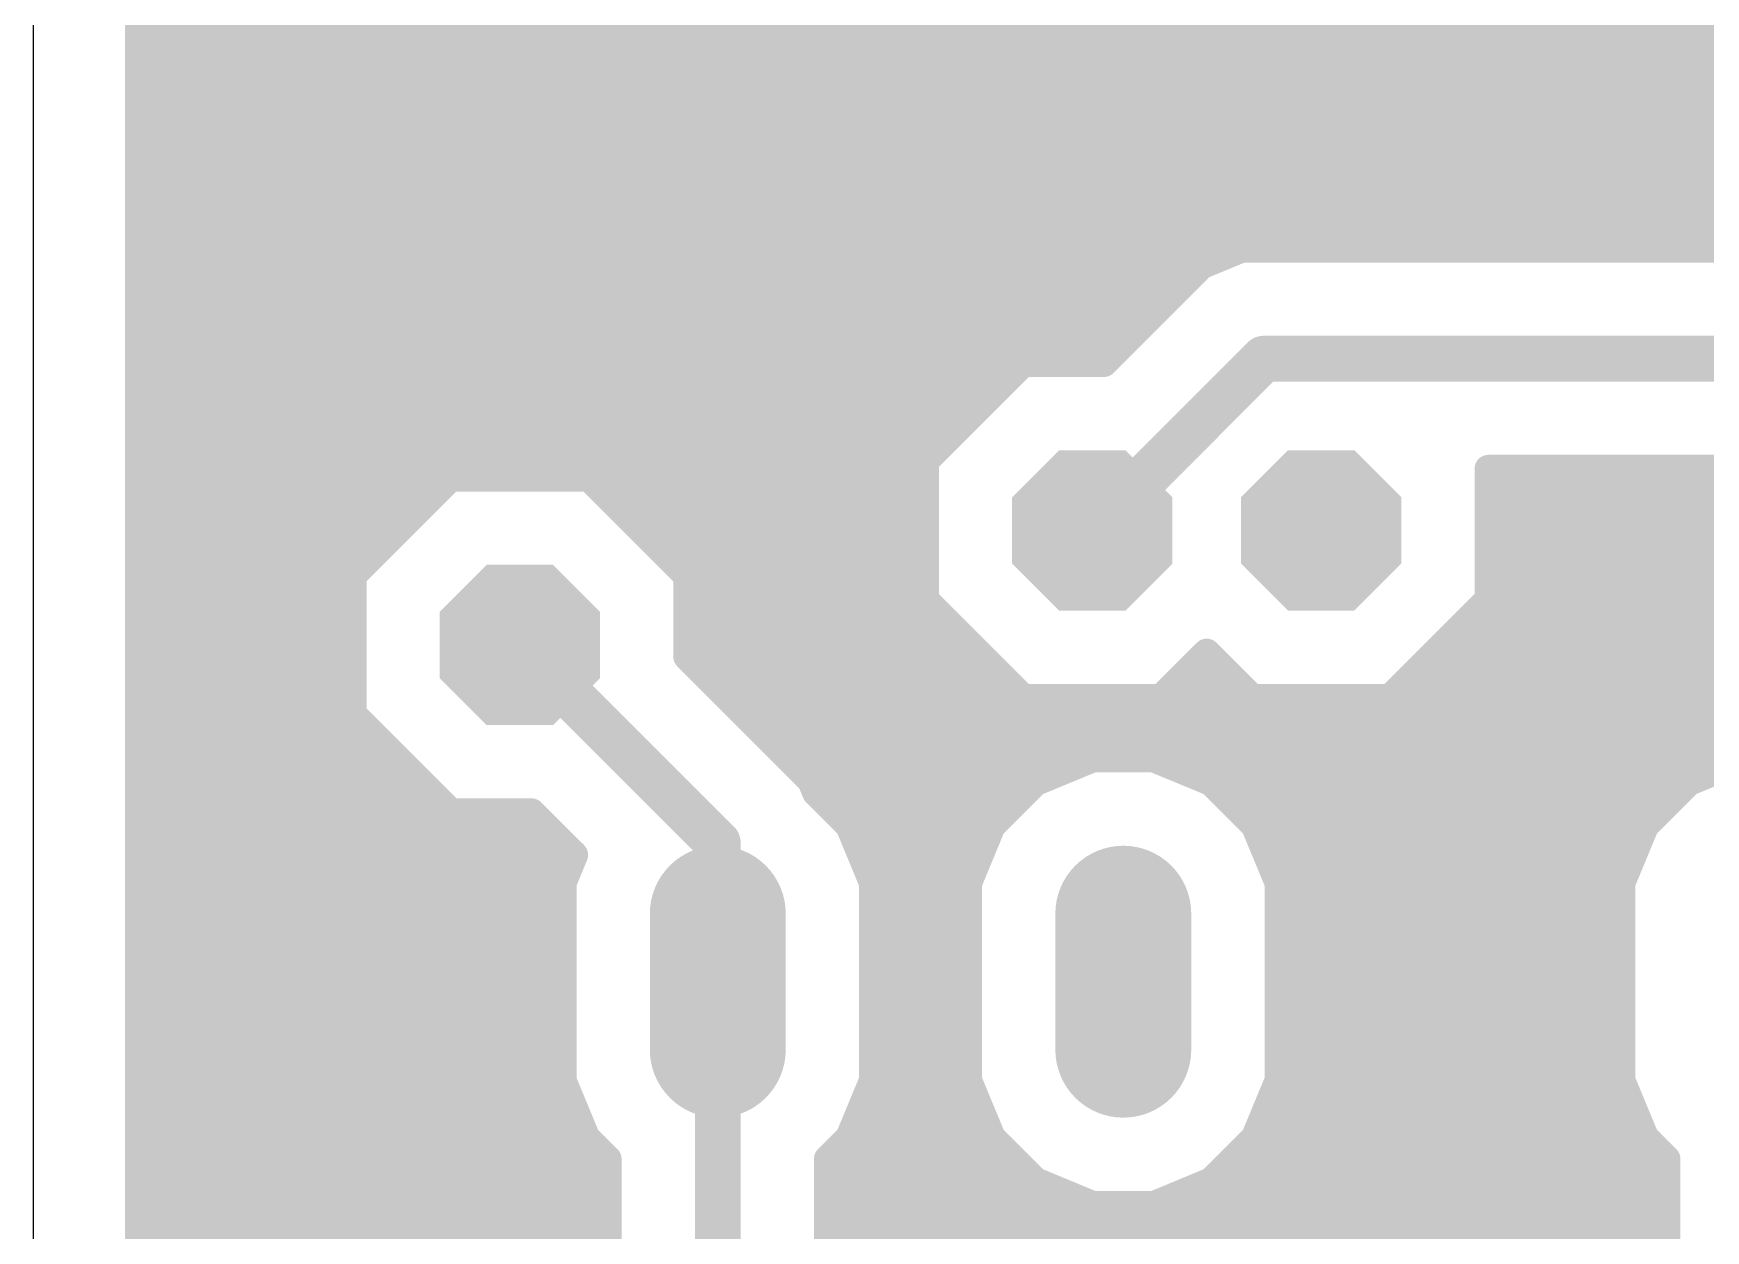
# Model space of a CAD drawing. Header units: millimetres. Extents: x 0 to 653, y 0 to 287.
# Drawn here: x 0 to 18.55, y 131.82 to 145.1 of the extents above; entities that cross this region are included whole.
import ezdxf

# ---------------------------------------------------------------- set-up
doc = ezdxf.new("R2010")
doc.units = ezdxf.units.MM
for name, color, linetype in [('16', 7, 'Continuous'), ('17', 7, 'Continuous'), ('20', 7, 'Continuous')]:
    doc.layers.add(name, color=color, linetype=linetype)

# ---------------------------------------------------------------- blocks, each defined once
blk = doc.blocks.new('OCTAGONP')
at = {"const_width": 0.5}
blk.add_lwpolyline([(-0.25, -0.1036), (-0.25, 0.1036), (-0.1036, 0.25), (0.1036, 0.25), (0.25, 0.1036), (0.25, -0.1036), (0.1036, -0.25), (-0.1036, -0.25), (-0.25, -0.1036), (-0.25, 0.1036)], dxfattribs=at)
blk = doc.blocks.new('LONGP100')
at = {"const_width": 1}
blk.add_lwpolyline([(-0.5, 0), (0.5, 0)], dxfattribs=at)
at = {"const_width": 0.5}
for points in [[(-0.5, 0.25, 1), (-0.5, -0.25)], [(0.5, -0.25, 1), (0.5, 0.25)]]:
    blk.add_lwpolyline(points, format="xyb", dxfattribs=at)

msp = doc.modelspace()

# ---------------------------------------------------------------- linework, layer by layer
at = {"layer": '16'}
for points, const_width in [([(1.168, 153.555), (1.168, 99.415)], 0.305), ([(1.168, 145.249), (167.958, 145.249)], 0.305), ([(1.168, 144.945), (167.958, 144.945)], 0.305), ([(1.168, 144.64), (167.958, 144.64)], 0.305), ([(1.168, 144.335), (167.958, 144.335)], 0.305), ([(1.168, 144.03), (167.958, 144.03)], 0.305), ([(1.168, 143.725), (167.958, 143.725)], 0.305), ([(1.168, 143.421), (167.958, 143.421)], 0.305), ([(1.168, 143.116), (167.958, 143.116)], 0.305), ([(1.168, 142.811), (167.958, 142.811)], 0.305), ([(12.962, 142.524), (13.41, 142.709)], 0.305), ([(13.41, 142.709), (22.785, 142.709)], 0.305), ([(11.877, 141.439), (12.962, 142.524)], 0.305), ([(1.168, 142.506), (12.944, 142.506)], 0.305), ([(1.168, 142.201), (12.639, 142.201)], 0.305), ([(1.168, 141.897), (12.335, 141.897)], 0.305), ([(1.168, 141.592), (12.03, 141.592)], 0.305), ([(11.748, 139.585), (13.652, 141.49)], 0.508), ([(13.652, 141.49), (22.543, 141.49)], 0.508), ([(9.893, 140.353), (10.979, 141.439)], 0.305), ([(10.979, 141.439), (11.877, 141.439)], 0.305), ([(1.168, 141.287), (10.827, 141.287)], 0.305), ([(1.168, 140.982), (10.522, 140.982)], 0.305), ([(1.168, 140.677), (10.217, 140.677)], 0.305), ([(1.168, 140.373), (9.913, 140.373)], 0.305), ([(9.893, 138.817), (9.893, 140.353)], 0.305), ([(3.543, 139.083), (4.63, 140.169)], 0.305), ([(4.63, 140.169), (6.165, 140.169)], 0.305), ([(6.165, 140.169), (7.252, 139.083)], 0.305), ([(22.038, 140.271), (16.142, 140.271)], 0.305), ([(16.142, 140.271), (16.142, 138.817)], 0.305), ([(1.168, 140.068), (4.528, 140.068)], 0.305), ([(6.267, 140.068), (9.893, 140.068)], 0.305), ([(16.142, 140.068), (22.241, 140.068)], 0.305), ([(1.168, 139.763), (4.223, 139.763)], 0.305), ([(6.572, 139.763), (9.893, 139.763)], 0.305), ([(16.142, 139.763), (22.546, 139.763)], 0.305), ([(1.168, 139.458), (3.918, 139.458)], 0.305), ([(6.877, 139.458), (9.893, 139.458)], 0.305), ([(16.142, 139.458), (22.85, 139.458)], 0.305), ([(1.168, 139.153), (3.614, 139.153)], 0.305), ([(3.543, 137.547), (3.543, 139.083)], 0.305), ([(7.181, 139.153), (9.893, 139.153)], 0.305), ([(7.252, 139.083), (7.252, 138.185)], 0.305), ([(16.142, 139.153), (23.155, 139.153)], 0.305), ([(1.168, 138.849), (3.543, 138.849)], 0.305), ([(7.252, 138.849), (9.893, 138.849)], 0.305), ([(10.979, 137.731), (9.893, 138.817)], 0.305), ([(16.142, 138.817), (15.056, 137.731)], 0.305), ([(16.142, 138.849), (23.46, 138.849)], 0.305), ([(1.168, 138.544), (3.543, 138.544)], 0.305), ([(7.252, 138.544), (10.167, 138.544)], 0.305), ([(15.868, 138.544), (23.765, 138.544)], 0.305), ([(5.397, 138.315), (7.593, 136.12)], 0.508), ([(1.168, 138.239), (3.543, 138.239)], 0.305), ([(7.252, 138.239), (10.472, 138.239)], 0.305), ([(7.252, 138.185), (8.283, 137.154)], 0.305), ([(13.018, 138.233), (12.515, 137.731)], 0.305), ([(13.52, 137.731), (13.018, 138.233)], 0.305), ([(15.563, 138.239), (24.07, 138.239)], 0.305), ([(1.168, 137.934), (3.543, 137.934)], 0.305), ([(7.503, 137.934), (10.776, 137.934)], 0.305), ([(12.719, 137.934), (13.316, 137.934)], 0.305), ([(15.259, 137.934), (24.374, 137.934)], 0.305), ([(12.515, 137.731), (10.979, 137.731)], 0.305), ([(15.056, 137.731), (13.52, 137.731)], 0.305), ([(1.168, 137.629), (3.543, 137.629)], 0.305), ([(4.63, 136.461), (3.543, 137.547)], 0.305), ([(7.808, 137.629), (24.679, 137.629)], 0.305), ([(1.168, 137.325), (3.766, 137.325)], 0.305), ([(8.112, 137.325), (24.984, 137.325)], 0.305), ([(8.283, 137.154), (8.626, 136.811)], 0.305), ([(1.168, 137.02), (4.071, 137.02)], 0.305), ([(8.417, 137.02), (11.669, 137.02)], 0.305), ([(11.119, 136.792), (11.751, 137.053)], 0.305), ([(11.751, 137.053), (12.434, 137.053)], 0.305), ([(12.434, 137.053), (13.066, 136.792)], 0.305), ([(12.516, 137.02), (18.917, 137.02)], 0.305), ([(18.366, 136.792), (18.998, 137.053)], 0.305), ([(8.626, 136.811), (8.682, 136.676)], 0.305), ([(10.635, 136.308), (11.119, 136.792)], 0.305), ([(13.066, 136.792), (13.55, 136.308)], 0.305), ([(17.883, 136.308), (18.366, 136.792)], 0.305), ([(1.168, 136.715), (4.375, 136.715)], 0.305), ([(8.666, 136.715), (11.042, 136.715)], 0.305), ([(8.682, 136.676), (9.05, 136.308)], 0.305), ([(13.143, 136.715), (18.29, 136.715)], 0.305), ([(1.168, 136.41), (5.578, 136.41)], 0.305), ([(5.527, 136.461), (4.63, 136.461)], 0.305), ([(6.002, 135.987), (5.527, 136.461)], 0.305), ([(8.948, 136.41), (10.737, 136.41)], 0.305), ([(13.448, 136.41), (17.985, 136.41)], 0.305), ([(7.593, 136.12), (7.593, 134.58)], 0.508), ([(9.05, 136.308), (9.312, 135.676)], 0.305), ([(10.373, 135.676), (10.635, 136.308)], 0.305), ([(13.55, 136.308), (13.812, 135.676)], 0.305), ([(17.621, 135.676), (17.883, 136.308)], 0.305), ([(1.168, 136.105), (5.883, 136.105)], 0.305), ([(9.134, 136.105), (10.551, 136.105)], 0.305), ([(13.634, 136.105), (17.799, 136.105)], 0.305), ([(5.873, 135.676), (6.002, 135.987)], 0.305), ([(1.168, 135.801), (5.925, 135.801)], 0.305), ([(5.873, 133.484), (5.873, 135.676)], 0.305), ([(9.26, 135.801), (10.425, 135.801)], 0.305), ([(9.312, 135.676), (9.312, 133.484)], 0.305), ([(10.373, 133.484), (10.373, 135.676)], 0.305), ([(13.76, 135.801), (17.672, 135.801)], 0.305), ([(13.812, 135.676), (13.812, 133.484)], 0.305), ([(17.621, 133.484), (17.621, 135.676)], 0.305), ([(1.168, 135.496), (5.873, 135.496)], 0.305), ([(9.312, 135.496), (10.373, 135.496)], 0.305), ([(13.812, 135.496), (17.621, 135.496)], 0.305), ([(1.168, 135.191), (5.873, 135.191)], 0.305), ([(9.312, 135.191), (10.373, 135.191)], 0.305), ([(13.812, 135.191), (17.621, 135.191)], 0.305), ([(1.168, 134.886), (5.873, 134.886)], 0.305), ([(9.312, 134.886), (10.373, 134.886)], 0.305), ([(13.812, 134.886), (17.621, 134.886)], 0.305), ([(1.168, 134.581), (5.873, 134.581)], 0.305), ([(7.593, 134.58), (7.593, 128.08)], 0.508), ([(9.312, 134.581), (10.373, 134.581)], 0.305), ([(13.812, 134.581), (17.621, 134.581)], 0.305), ([(1.168, 134.277), (5.873, 134.277)], 0.305), ([(9.312, 134.277), (10.373, 134.277)], 0.305), ([(13.812, 134.277), (17.621, 134.277)], 0.305), ([(1.168, 133.972), (5.873, 133.972)], 0.305), ([(9.312, 133.972), (10.373, 133.972)], 0.305), ([(13.812, 133.972), (17.621, 133.972)], 0.305), ([(1.168, 133.667), (5.873, 133.667)], 0.305), ([(9.312, 133.667), (10.373, 133.667)], 0.305), ([(13.812, 133.667), (17.621, 133.667)], 0.305), ([(6.135, 132.852), (5.873, 133.484)], 0.305), ([(9.312, 133.484), (9.05, 132.852)], 0.305), ([(10.635, 132.852), (10.373, 133.484)], 0.305), ([(13.812, 133.484), (13.55, 132.852)], 0.305), ([(17.883, 132.852), (17.621, 133.484)], 0.305), ([(1.168, 133.362), (5.924, 133.362)], 0.305), ([(9.261, 133.362), (10.424, 133.362)], 0.305), ([(13.761, 133.362), (17.671, 133.362)], 0.305), ([(1.168, 133.057), (6.05, 133.057)], 0.305), ([(9.135, 133.057), (10.55, 133.057)], 0.305), ([(13.635, 133.057), (17.798, 133.057)], 0.305), ([(1.168, 132.753), (6.235, 132.753)], 0.305), ([(6.373, 132.614), (6.135, 132.852)], 0.305), ([(9.05, 132.852), (8.812, 132.614)], 0.305), ([(8.95, 132.753), (10.735, 132.753)], 0.305), ([(11.119, 132.369), (10.635, 132.852)], 0.305), ([(13.55, 132.852), (13.066, 132.369)], 0.305), ([(13.45, 132.753), (17.982, 132.753)], 0.305), ([(18.121, 132.614), (17.883, 132.852)], 0.305), ([(6.373, 130.046), (6.373, 132.614)], 0.305), ([(8.812, 132.614), (8.812, 130.046)], 0.305), ([(18.121, 130.046), (18.121, 132.614)], 0.305), ([(1.168, 132.448), (6.373, 132.448)], 0.305), ([(8.812, 132.448), (11.04, 132.448)], 0.305), ([(11.751, 132.107), (11.119, 132.369)], 0.305), ([(13.066, 132.369), (12.434, 132.107)], 0.305), ([(13.145, 132.448), (18.121, 132.448)], 0.305), ([(1.168, 132.143), (6.373, 132.143)], 0.305), ([(8.812, 132.143), (11.664, 132.143)], 0.305), ([(12.521, 132.143), (18.121, 132.143)], 0.305), ([(12.434, 132.107), (11.751, 132.107)], 0.305), ([(1.168, 131.838), (6.373, 131.838)], 0.305), ([(8.812, 131.838), (18.121, 131.838)], 0.305)]:
    msp.add_lwpolyline(points, dxfattribs=dict(at, const_width=const_width))
for points, const_width in [([(1.168, 145.173, -1), (1.168, 145.326)], 0.152), ([(1.168, 144.868, -1), (1.168, 145.021)], 0.152), ([(1.168, 144.564, -1), (1.168, 144.716)], 0.152), ([(1.168, 144.259, -1), (1.168, 144.411)], 0.152), ([(1.168, 143.954, -1), (1.168, 144.106)], 0.152), ([(1.168, 143.649, -1), (1.168, 143.802)], 0.152), ([(1.168, 143.344, -1), (1.168, 143.497)], 0.152), ([(1.168, 143.04, -1), (1.168, 143.192)], 0.152), ([(1.168, 142.735, -1), (1.168, 142.887)], 0.152), ([(13.41, 142.633, -1), (13.41, 142.786)], 0.152), ([(13.381, 142.78, -1), (13.439, 142.639)], 0.152), ([(12.991, 142.453, -1), (12.933, 142.594)], 0.152), ([(12.908, 142.578, -1), (13.016, 142.47)], 0.152), ([(1.168, 142.43, -1), (1.168, 142.582)], 0.152), ([(12.944, 142.582, -1), (12.944, 142.43)], 0.152), ([(1.168, 142.125, -1), (1.168, 142.278)], 0.152), ([(12.639, 142.278, -1), (12.639, 142.125)], 0.152), ([(1.168, 141.82, -1), (1.168, 141.973)], 0.152), ([(12.335, 141.973, -1), (12.335, 141.82)], 0.152), ([(1.168, 141.516, -1), (1.168, 141.668)], 0.152), ([(12.03, 141.668, -1), (12.03, 141.516)], 0.152), ([(13.652, 141.363, -1), (13.652, 141.617)], 0.254), ([(13.563, 141.58, -1), (13.742, 141.4)], 0.254), ([(10.979, 141.363, -1), (10.979, 141.516)], 0.152), ([(10.926, 141.493, -1), (11.033, 141.385)], 0.152), ([(11.931, 141.385, -1), (11.824, 141.493)], 0.152), ([(11.877, 141.516, -1), (11.877, 141.363)], 0.152), ([(1.168, 141.211, -1), (1.168, 141.363)], 0.152), ([(10.827, 141.363, -1), (10.827, 141.211)], 0.152), ([(1.168, 140.906, -1), (1.168, 141.058)], 0.152), ([(10.522, 141.058, -1), (10.522, 140.906)], 0.152), ([(1.168, 140.601, -1), (1.168, 140.754)], 0.152), ([(10.217, 140.754, -1), (10.217, 140.601)], 0.152), ([(1.168, 140.296, -1), (1.168, 140.449)], 0.152), ([(9.817, 140.353, -1), (9.97, 140.353)], 0.152), ([(9.947, 140.299, -1), (9.839, 140.407)], 0.152), ([(9.913, 140.449, -1), (9.913, 140.296)], 0.152), ([(4.63, 140.093, -1), (4.63, 140.246)], 0.152), ([(4.576, 140.223, -1), (4.683, 140.115)], 0.152), ([(6.112, 140.115, -1), (6.219, 140.223)], 0.152), ([(6.165, 140.246, -1), (6.165, 140.093)], 0.152), ([(16.142, 140.195, -1), (16.142, 140.347)], 0.152), ([(16.066, 140.271, -1), (16.218, 140.271)], 0.152), ([(1.168, 139.992, -1), (1.168, 140.144)], 0.152), ([(4.528, 140.144, -1), (4.528, 139.992)], 0.152), ([(6.267, 139.992, -1), (6.267, 140.144)], 0.152), ([(9.893, 140.144, -1), (9.893, 139.992)], 0.152), ([(16.142, 139.992, -1), (16.142, 140.144)], 0.152), ([(1.168, 139.687, -1), (1.168, 139.839)], 0.152), ([(4.223, 139.839, -1), (4.223, 139.687)], 0.152), ([(6.572, 139.687, -1), (6.572, 139.839)], 0.152), ([(9.893, 139.839, -1), (9.893, 139.687)], 0.152), ([(16.142, 139.687, -1), (16.142, 139.839)], 0.152), ([(11.837, 139.495, -1), (11.658, 139.675)], 0.254), ([(1.168, 139.382, -1), (1.168, 139.534)], 0.152), ([(3.918, 139.534, -1), (3.918, 139.382)], 0.152), ([(6.877, 139.382, -1), (6.877, 139.534)], 0.152), ([(9.893, 139.534, -1), (9.893, 139.382)], 0.152), ([(16.142, 139.382, -1), (16.142, 139.534)], 0.152), ([(1.168, 139.077, -1), (1.168, 139.23)], 0.152), ([(3.467, 139.083, -1), (3.619, 139.083)], 0.152), ([(3.597, 139.029, -1), (3.489, 139.137)], 0.152), ([(3.614, 139.23, -1), (3.614, 139.077)], 0.152), ([(7.181, 139.077, -1), (7.181, 139.23)], 0.152), ([(7.176, 139.083, -1), (7.328, 139.083)], 0.152), ([(7.306, 139.137, -1), (7.198, 139.029)], 0.152), ([(9.893, 139.23, -1), (9.893, 139.077)], 0.152), ([(16.142, 139.077, -1), (16.142, 139.23)], 0.152), ([(1.168, 138.772, -1), (1.168, 138.925)], 0.152), ([(3.543, 138.925, -1), (3.543, 138.772)], 0.152), ([(7.252, 138.772, -1), (7.252, 138.925)], 0.152), ([(9.839, 138.763, -1), (9.947, 138.871)], 0.152), ([(9.893, 138.925, -1), (9.893, 138.772)], 0.152), ([(16.142, 138.772, -1), (16.142, 138.925)], 0.152), ([(16.088, 138.871, -1), (16.196, 138.763)], 0.152), ([(9.97, 138.817, -1), (9.817, 138.817)], 0.152), ([(16.218, 138.817, -1), (16.066, 138.817)], 0.152), ([(1.168, 138.468, -1), (1.168, 138.62)], 0.152), ([(3.543, 138.62, -1), (3.543, 138.468)], 0.152), ([(7.252, 138.468, -1), (7.252, 138.62)], 0.152), ([(10.167, 138.62, -1), (10.167, 138.468)], 0.152), ([(15.868, 138.468, -1), (15.868, 138.62)], 0.152), ([(5.308, 138.225, -1), (5.487, 138.405)], 0.254), ([(1.168, 138.163, -1), (1.168, 138.315)], 0.152), ([(3.543, 138.315, -1), (3.543, 138.163)], 0.152), ([(7.252, 138.163, -1), (7.252, 138.315)], 0.152), ([(7.198, 138.131, -1), (7.306, 138.239)], 0.152), ([(7.328, 138.185, -1), (7.176, 138.185)], 0.152), ([(10.472, 138.315, -1), (10.472, 138.163)], 0.152), ([(12.964, 138.179, -1), (13.071, 138.287)], 0.152), ([(12.964, 138.287, -1), (13.071, 138.179)], 0.152), ([(15.563, 138.163, -1), (15.563, 138.315)], 0.152), ([(1.168, 137.858, -1), (1.168, 138.01)], 0.152), ([(3.543, 138.01, -1), (3.543, 137.858)], 0.152), ([(7.503, 137.858, -1), (7.503, 138.01)], 0.152), ([(10.776, 138.01, -1), (10.776, 137.858)], 0.152), ([(12.719, 137.858, -1), (12.719, 138.01)], 0.152), ([(13.316, 138.01, -1), (13.316, 137.858)], 0.152), ([(15.259, 137.858, -1), (15.259, 138.01)], 0.152), ([(10.979, 137.655, -1), (10.979, 137.807)], 0.152), ([(11.033, 137.785, -1), (10.926, 137.677)], 0.152), ([(12.569, 137.677, -1), (12.462, 137.785)], 0.152), ([(12.515, 137.807, -1), (12.515, 137.655)], 0.152), ([(13.52, 137.655, -1), (13.52, 137.807)], 0.152), ([(13.573, 137.785, -1), (13.466, 137.677)], 0.152), ([(15.109, 137.677, -1), (15.002, 137.785)], 0.152), ([(15.056, 137.807, -1), (15.056, 137.655)], 0.152), ([(1.168, 137.553, -1), (1.168, 137.706)], 0.152), ([(3.489, 137.493, -1), (3.597, 137.601)], 0.152), ([(3.543, 137.706, -1), (3.543, 137.553)], 0.152), ([(7.808, 137.553, -1), (7.808, 137.706)], 0.152), ([(1.168, 137.248, -1), (1.168, 137.401)], 0.152), ([(3.619, 137.547, -1), (3.467, 137.547)], 0.152), ([(3.766, 137.401, -1), (3.766, 137.248)], 0.152), ([(8.112, 137.248, -1), (8.112, 137.401)], 0.152), ([(8.229, 137.1, -1), (8.337, 137.208)], 0.152), ([(1.168, 136.944, -1), (1.168, 137.096)], 0.152), ([(4.071, 137.096, -1), (4.071, 136.944)], 0.152), ([(8.337, 137.208, -1), (8.229, 137.1)], 0.152), ([(8.417, 136.944, -1), (8.417, 137.096)], 0.152), ([(11.669, 137.096, -1), (11.669, 136.944)], 0.152), ([(11.751, 136.977, -1), (11.751, 137.13)], 0.152), ([(11.721, 137.124, -1), (11.78, 136.983)], 0.152), ([(12.405, 136.983, -1), (12.464, 137.124)], 0.152), ([(12.434, 137.13, -1), (12.434, 136.977)], 0.152), ([(12.516, 136.944, -1), (12.516, 137.096)], 0.152), ([(8.556, 136.782, -1), (8.697, 136.84)], 0.152), ([(8.68, 136.865, -1), (8.572, 136.757)], 0.152), ([(11.148, 136.721, -1), (11.089, 136.862)], 0.152), ([(11.065, 136.846, -1), (11.172, 136.738)], 0.152), ([(13.012, 136.738, -1), (13.12, 136.846)], 0.152), ([(13.095, 136.862, -1), (13.037, 136.721)], 0.152), ([(18.395, 136.721, -1), (18.337, 136.862)], 0.152), ([(18.312, 136.846, -1), (18.42, 136.738)], 0.152), ([(1.168, 136.639, -1), (1.168, 136.791)], 0.152), ([(4.375, 136.791, -1), (4.375, 136.639)], 0.152), ([(8.666, 136.639, -1), (8.666, 136.791)], 0.152), ([(8.628, 136.622, -1), (8.736, 136.73)], 0.152), ([(8.752, 136.705, -1), (8.611, 136.647)], 0.152), ([(11.042, 136.791, -1), (11.042, 136.639)], 0.152), ([(13.143, 136.639, -1), (13.143, 136.791)], 0.152), ([(18.29, 136.791, -1), (18.29, 136.639)], 0.152), ([(1.168, 136.334, -1), (1.168, 136.486)], 0.152), ([(4.63, 136.385, -1), (4.63, 136.537)], 0.152), ([(4.683, 136.515, -1), (4.576, 136.407)], 0.152), ([(5.474, 136.407, -1), (5.581, 136.515)], 0.152), ([(5.527, 136.537, -1), (5.527, 136.385)], 0.152), ([(5.578, 136.486, -1), (5.578, 136.334)], 0.152), ([(8.948, 136.334, -1), (8.948, 136.486)], 0.152), ([(10.737, 136.486, -1), (10.737, 136.334)], 0.152), ([(13.448, 136.334, -1), (13.448, 136.486)], 0.152), ([(17.985, 136.486, -1), (17.985, 136.334)], 0.152), ([(7.465, 136.12, -1), (7.72, 136.12)], 0.254), ([(8.98, 136.279, -1), (9.12, 136.337)], 0.152), ([(9.104, 136.362, -1), (8.996, 136.254)], 0.152), ([(10.689, 136.254, -1), (10.581, 136.362)], 0.152), ([(10.565, 136.337, -1), (10.705, 136.279)], 0.152), ([(13.48, 136.279, -1), (13.62, 136.337)], 0.152), ([(13.604, 136.362, -1), (13.496, 136.254)], 0.152), ([(17.936, 136.254, -1), (17.829, 136.362)], 0.152), ([(17.812, 136.337, -1), (17.953, 136.279)], 0.152), ([(1.168, 136.029, -1), (1.168, 136.182)], 0.152), ([(5.883, 136.182, -1), (5.883, 136.029)], 0.152), ([(7.682, 136.21, -1), (7.503, 136.03)], 0.254), ([(9.134, 136.029, -1), (9.134, 136.182)], 0.152), ([(10.551, 136.182, -1), (10.551, 136.029)], 0.152), ([(13.634, 136.029, -1), (13.634, 136.182)], 0.152), ([(17.799, 136.182, -1), (17.799, 136.029)], 0.152), ([(5.931, 136.016, -1), (6.072, 135.957)], 0.152), ([(6.056, 136.04, -1), (5.948, 135.933)], 0.152), ([(1.168, 135.724, -1), (1.168, 135.877)], 0.152), ([(5.797, 135.676, -1), (5.949, 135.676)], 0.152), ([(5.925, 135.877, -1), (5.925, 135.724)], 0.152), ([(9.26, 135.724, -1), (9.26, 135.877)], 0.152), ([(9.236, 135.676, -1), (9.388, 135.676)], 0.152), ([(10.297, 135.676, -1), (10.45, 135.676)], 0.152), ([(10.425, 135.877, -1), (10.425, 135.724)], 0.152), ([(13.76, 135.724, -1), (13.76, 135.877)], 0.152), ([(13.736, 135.676, -1), (13.888, 135.676)], 0.152), ([(17.545, 135.676, -1), (17.697, 135.676)], 0.152), ([(17.672, 135.877, -1), (17.672, 135.724)], 0.152), ([(1.168, 135.42, -1), (1.168, 135.572)], 0.152), ([(5.944, 135.647, -1), (5.803, 135.705)], 0.152), ([(5.873, 135.572, -1), (5.873, 135.42)], 0.152), ([(9.312, 135.42, -1), (9.312, 135.572)], 0.152), ([(9.382, 135.705, -1), (9.241, 135.647)], 0.152), ([(10.444, 135.647, -1), (10.303, 135.705)], 0.152), ([(10.373, 135.572, -1), (10.373, 135.42)], 0.152), ([(13.812, 135.42, -1), (13.812, 135.572)], 0.152), ([(13.882, 135.705, -1), (13.741, 135.647)], 0.152), ([(17.691, 135.647, -1), (17.55, 135.705)], 0.152), ([(17.621, 135.572, -1), (17.621, 135.42)], 0.152), ([(1.168, 135.115, -1), (1.168, 135.267)], 0.152), ([(5.873, 135.267, -1), (5.873, 135.115)], 0.152), ([(9.312, 135.115, -1), (9.312, 135.267)], 0.152), ([(10.373, 135.267, -1), (10.373, 135.115)], 0.152), ([(13.812, 135.115, -1), (13.812, 135.267)], 0.152), ([(17.621, 135.267, -1), (17.621, 135.115)], 0.152), ([(1.168, 134.81, -1), (1.168, 134.962)], 0.152), ([(5.873, 134.962, -1), (5.873, 134.81)], 0.152), ([(9.312, 134.81, -1), (9.312, 134.962)], 0.152), ([(10.373, 134.962, -1), (10.373, 134.81)], 0.152), ([(13.812, 134.81, -1), (13.812, 134.962)], 0.152), ([(17.621, 134.962, -1), (17.621, 134.81)], 0.152), ([(1.168, 134.505, -1), (1.168, 134.658)], 0.152), ([(5.873, 134.658, -1), (5.873, 134.505)], 0.152), ([(7.465, 134.58, -1), (7.72, 134.58)], 0.254), ([(7.72, 134.58, -1), (7.465, 134.58)], 0.254), ([(9.312, 134.505, -1), (9.312, 134.658)], 0.152), ([(10.373, 134.658, -1), (10.373, 134.505)], 0.152), ([(13.812, 134.505, -1), (13.812, 134.658)], 0.152), ([(17.621, 134.658, -1), (17.621, 134.505)], 0.152), ([(1.168, 134.2, -1), (1.168, 134.353)], 0.152), ([(5.873, 134.353, -1), (5.873, 134.2)], 0.152), ([(9.312, 134.2, -1), (9.312, 134.353)], 0.152), ([(10.373, 134.353, -1), (10.373, 134.2)], 0.152), ([(13.812, 134.2, -1), (13.812, 134.353)], 0.152), ([(17.621, 134.353, -1), (17.621, 134.2)], 0.152), ([(1.168, 133.896, -1), (1.168, 134.048)], 0.152), ([(5.873, 134.048, -1), (5.873, 133.896)], 0.152), ([(9.312, 133.896, -1), (9.312, 134.048)], 0.152), ([(10.373, 134.048, -1), (10.373, 133.896)], 0.152), ([(13.812, 133.896, -1), (13.812, 134.048)], 0.152), ([(17.621, 134.048, -1), (17.621, 133.896)], 0.152), ([(1.168, 133.591, -1), (1.168, 133.743)], 0.152), ([(5.873, 133.743, -1), (5.873, 133.591)], 0.152), ([(9.312, 133.591, -1), (9.312, 133.743)], 0.152), ([(10.373, 133.743, -1), (10.373, 133.591)], 0.152), ([(13.812, 133.591, -1), (13.812, 133.743)], 0.152), ([(17.621, 133.743, -1), (17.621, 133.591)], 0.152), ([(5.803, 133.455, -1), (5.944, 133.513)], 0.152), ([(9.241, 133.513, -1), (9.382, 133.455)], 0.152), ([(10.303, 133.455, -1), (10.444, 133.513)], 0.152), ([(13.741, 133.513, -1), (13.882, 133.455)], 0.152), ([(17.55, 133.455, -1), (17.691, 133.513)], 0.152), ([(1.168, 133.286, -1), (1.168, 133.438)], 0.152), ([(5.949, 133.484, -1), (5.797, 133.484)], 0.152), ([(5.924, 133.438, -1), (5.924, 133.286)], 0.152), ([(9.261, 133.286, -1), (9.261, 133.438)], 0.152), ([(9.388, 133.484, -1), (9.236, 133.484)], 0.152), ([(10.45, 133.484, -1), (10.297, 133.484)], 0.152), ([(10.424, 133.438, -1), (10.424, 133.286)], 0.152), ([(13.761, 133.286, -1), (13.761, 133.438)], 0.152), ([(13.888, 133.484, -1), (13.736, 133.484)], 0.152), ([(17.697, 133.484, -1), (17.545, 133.484)], 0.152), ([(17.671, 133.438, -1), (17.671, 133.286)], 0.152), ([(1.168, 132.981, -1), (1.168, 133.134)], 0.152), ([(6.05, 133.134, -1), (6.05, 132.981)], 0.152), ([(9.135, 132.981, -1), (9.135, 133.134)], 0.152), ([(10.55, 133.134, -1), (10.55, 132.981)], 0.152), ([(13.635, 132.981, -1), (13.635, 133.134)], 0.152), ([(17.798, 133.134, -1), (17.798, 132.981)], 0.152), ([(1.168, 132.676, -1), (1.168, 132.829)], 0.152), ([(6.081, 132.798, -1), (6.189, 132.906)], 0.152), ([(6.205, 132.881, -1), (6.065, 132.823)], 0.152), ([(6.235, 132.829, -1), (6.235, 132.676)], 0.152), ([(8.95, 132.676, -1), (8.95, 132.829)], 0.152), ([(9.12, 132.823, -1), (8.98, 132.881)], 0.152), ([(8.996, 132.906, -1), (9.104, 132.798)], 0.152), ([(10.581, 132.798, -1), (10.689, 132.906)], 0.152), ([(10.705, 132.881, -1), (10.565, 132.823)], 0.152), ([(10.735, 132.829, -1), (10.735, 132.676)], 0.152), ([(13.45, 132.676, -1), (13.45, 132.829)], 0.152), ([(13.62, 132.823, -1), (13.48, 132.881)], 0.152), ([(13.496, 132.906, -1), (13.604, 132.798)], 0.152), ([(17.829, 132.798, -1), (17.936, 132.906)], 0.152), ([(17.953, 132.881, -1), (17.812, 132.823)], 0.152), ([(17.982, 132.829, -1), (17.982, 132.676)], 0.152), ([(6.297, 132.614, -1), (6.449, 132.614)], 0.152), ([(6.427, 132.668, -1), (6.319, 132.56)], 0.152), ([(8.736, 132.614, -1), (8.888, 132.614)], 0.152), ([(8.866, 132.56, -1), (8.758, 132.668)], 0.152), ([(18.045, 132.614, -1), (18.197, 132.614)], 0.152), ([(18.175, 132.668, -1), (18.067, 132.56)], 0.152), ([(1.168, 132.372, -1), (1.168, 132.524)], 0.152), ([(6.373, 132.524, -1), (6.373, 132.372)], 0.152), ([(8.812, 132.372, -1), (8.812, 132.524)], 0.152), ([(11.04, 132.524, -1), (11.04, 132.372)], 0.152), ([(11.089, 132.298, -1), (11.148, 132.439)], 0.152), ([(11.172, 132.423, -1), (11.065, 132.315)], 0.152), ([(13.12, 132.315, -1), (13.012, 132.423)], 0.152), ([(13.037, 132.439, -1), (13.095, 132.298)], 0.152), ([(13.145, 132.372, -1), (13.145, 132.524)], 0.152), ([(18.121, 132.524, -1), (18.121, 132.372)], 0.152), ([(1.168, 132.067, -1), (1.168, 132.219)], 0.152), ([(6.373, 132.219, -1), (6.373, 132.067)], 0.152), ([(8.812, 132.067, -1), (8.812, 132.219)], 0.152), ([(11.664, 132.219, -1), (11.664, 132.067)], 0.152), ([(12.521, 132.067, -1), (12.521, 132.219)], 0.152), ([(18.121, 132.219, -1), (18.121, 132.067)], 0.152), ([(11.751, 132.031, -1), (11.751, 132.183)], 0.152), ([(11.78, 132.177, -1), (11.721, 132.037)], 0.152), ([(12.464, 132.037, -1), (12.405, 132.177)], 0.152), ([(12.434, 132.183, -1), (12.434, 132.031)], 0.152), ([(1.168, 131.762, -1), (1.168, 131.914)], 0.152), ([(6.373, 131.914, -1), (6.373, 131.762)], 0.152), ([(8.812, 131.762, -1), (8.812, 131.914)], 0.152), ([(18.121, 131.914, -1), (18.121, 131.762)], 0.152)]:
    msp.add_lwpolyline(points, format="xyb", dxfattribs=dict(at, const_width=const_width))
at = {"layer": '20'}
msp.add_line((0, 96.1), (0, 189.75), dxfattribs=at)

# ---------------------------------------------------------------- block references
at = {"layer": '17'}
for name, p, xscale, yscale, rotation in [('OCTAGONP', (11.748, 139.585), -1.778, 1.778, 180), ('OCTAGONP', (11.748, 139.585), -1.778, 1.778, 180), ('OCTAGONP', (14.287, 139.585), -1.778, 1.778, 180), ('OCTAGONP', (14.287, 139.585), -1.778, 1.778, 180), ('OCTAGONP', (5.397, 138.315), -1.778, 1.778, 270), ('OCTAGONP', (5.397, 138.315), -1.778, 1.778, 270), ('LONGP100', (7.593, 134.58), -1.508, 1.508, 270), ('LONGP100', (7.593, 134.58), -1.508, 1.508, 270), ('LONGP100', (12.092, 134.58), -1.508, 1.508, 270), ('LONGP100', (12.092, 134.58), -1.508, 1.508, 270)]:
    msp.add_blockref(name, p, dxfattribs=dict(at, xscale=xscale, yscale=yscale, rotation=rotation))

doc.saveas('drawing.dxf')
